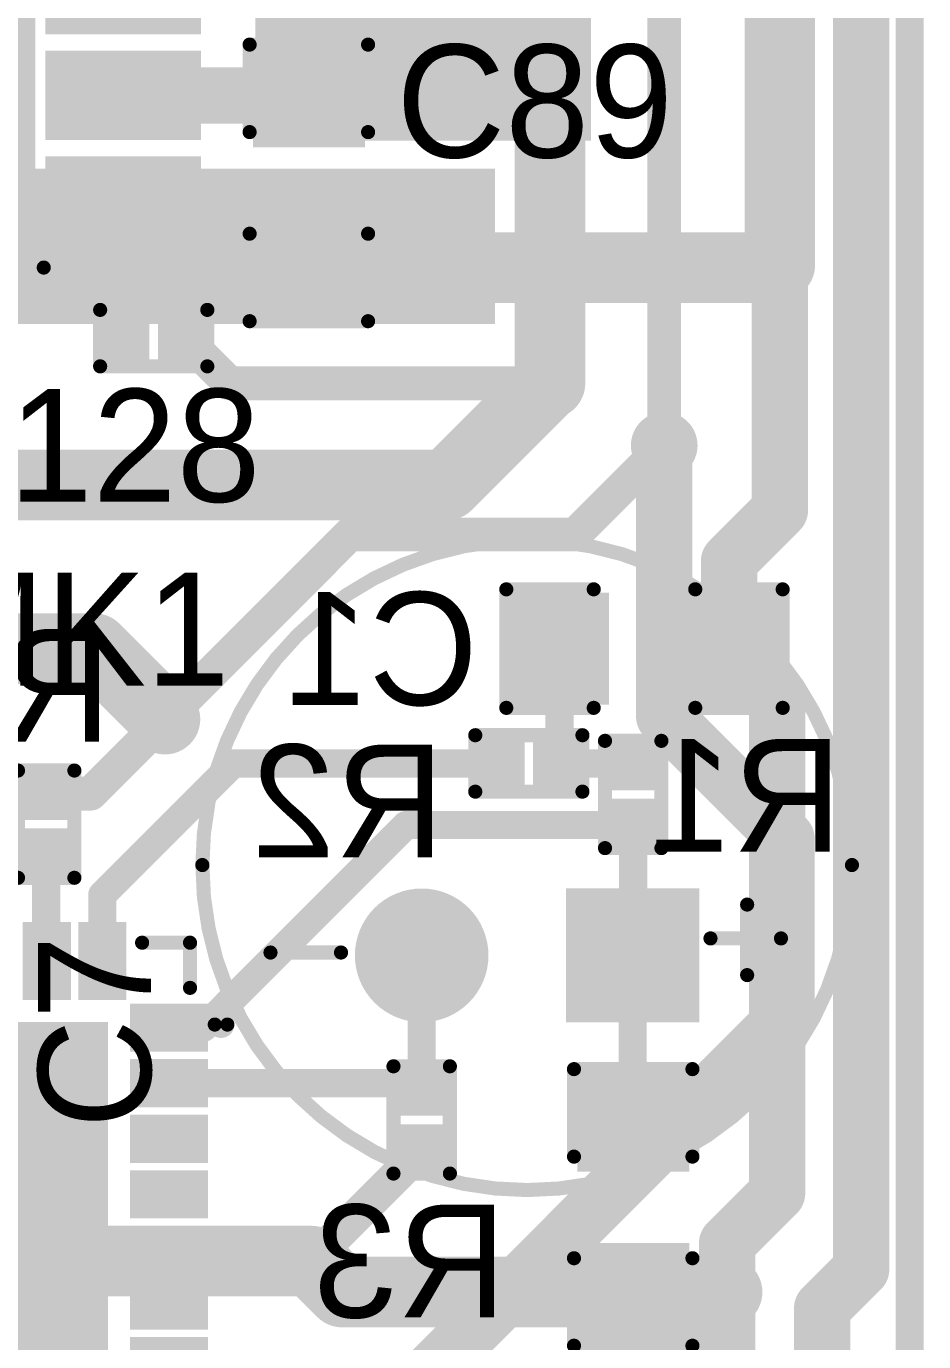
# Model space of a CAD drawing. Header units: millimetres. Extents: x 0.85 to 4.91, y 0.77 to 5.15.
# Drawn here: x 4.5098 to 4.828, y 3.5174 to 3.9835 of the extents above; entities that cross this region are included whole.
import ezdxf

# ---------------------------------------------------------------- set-up
doc = ezdxf.new("R2010")
doc.units = ezdxf.units.MM
doc.header["$MEASUREMENT"] = 0
for name, color, linetype in [('BottomLayer', 5, 'Continuous'), ('BottomOverlay', 54, 'Continuous'), ('BottomPaste', 16, 'Continuous'), ('BottomSolder', 6, 'Continuous'), ('Mechanical2', 216, 'Continuous'), ('MultiLayer', 9, 'Continuous'), ('PadHoleLayer', 156, 'Continuous'), ('TopLayer', 1, 'Continuous'), ('TopOverlay', 2, 'Continuous'), ('TopPaste', 8, 'Continuous'), ('TopSolder', 216, 'Continuous'), ('ViaHoleLayer', 16, 'Continuous')]:
    doc.layers.add(name, color=color, linetype=linetype)

# ---------------------------------------------------------------- blocks, each defined once
blk = doc.blocks.new('TSOT_23_6_10')
at = {"layer": 'TopLayer'}
for points in [[(-0.02756, 0.04921), (-0.0748, 0.04921), (-0.02756, 0.02559), (-0.0748, 0.02559)], [(0.0748, 0.04921), (0.02756, 0.04921), (0.0748, 0.02559), (0.02756, 0.02559)], [(-0.02756, 0.01181), (-0.0748, 0.01181), (-0.02756, -0.01181), (-0.0748, -0.01181)], [(0.0748, 0.01181), (0.02756, 0.01181), (0.0748, -0.01181), (0.02756, -0.01181)], [(-0.02756, -0.02559), (-0.0748, -0.02559), (-0.02756, -0.04921), (-0.0748, -0.04921)], [(-0.02756, -0.02559), (-0.0748, -0.02559), (-0.02756, -0.04921), (-0.0748, -0.04921)], [(0.0748, -0.02559), (0.02756, -0.02559), (0.0748, -0.04921), (0.02756, -0.04921)]]:
    blk.add_solid(points, dxfattribs=at)
at = {"layer": 'TopOverlay'}
for points, const_width in [([(-0.062, 0.061, 1), (-0.068, 0.061, 1)], 0.01), ([(-0.0705, 0.061, 1), (-0.0655, 0.061, 1)], 0.005), ([(-0.0645, 0.061, 1), (-0.0595, 0.061, 1)], 0.005), ([(-0.03025, 0.061, 1), (-0.02775, 0.061, 1)], 0.0025), ([(0.02175, 0.061, 1), (0.02425, 0.061, 1)], 0.0025), ([(-0.03025, -0.061, 1), (-0.02775, -0.061, 1)], 0.0025), ([(0.02175, -0.061, 1), (0.02425, -0.061, 1)], 0.0025)]:
    blk.add_lwpolyline(points, format="xyb", close=True, dxfattribs=dict(at, const_width=const_width))
at = {"layer": 'TopOverlay', "const_width": 0.005}
for points in [[(-0.029, 0.061), (0.023, 0.061)], [(-0.029, -0.061), (0.023, -0.061)]]:
    blk.add_lwpolyline(points, dxfattribs=at)
at = {"layer": 'TopPaste'}
for points in [[(-0.02756, 0.04921), (-0.0748, 0.04921), (-0.02756, 0.02559), (-0.0748, 0.02559)], [(0.0748, 0.04921), (0.02756, 0.04921), (0.0748, 0.02559), (0.02756, 0.02559)], [(-0.02756, 0.01181), (-0.0748, 0.01181), (-0.02756, -0.01181), (-0.0748, -0.01181)], [(0.0748, 0.01181), (0.02756, 0.01181), (0.0748, -0.01181), (0.02756, -0.01181)], [(-0.02756, -0.02559), (-0.0748, -0.02559), (-0.02756, -0.04921), (-0.0748, -0.04921)], [(-0.02756, -0.02559), (-0.0748, -0.02559), (-0.02756, -0.04921), (-0.0748, -0.04921)], [(0.0748, -0.02559), (0.02756, -0.02559), (0.0748, -0.04921), (0.02756, -0.04921)]]:
    blk.add_solid(points, dxfattribs=at)
at = {"layer": 'TopSolder'}
for points in [[(-0.02356, 0.05321), (-0.0788, 0.05321), (-0.02356, 0.02159), (-0.0788, 0.02159)], [(0.0788, 0.05321), (0.02356, 0.05321), (0.0788, 0.02159), (0.02356, 0.02159)], [(-0.02356, 0.01581), (-0.0788, 0.01581), (-0.02356, -0.01581), (-0.0788, -0.01581)], [(0.0788, 0.01581), (0.02356, 0.01581), (0.0788, -0.01581), (0.02356, -0.01581)], [(-0.02356, -0.02159), (-0.0788, -0.02159), (-0.02356, -0.05321), (-0.0788, -0.05321)], [(-0.02356, -0.02159), (-0.0788, -0.02159), (-0.02356, -0.05321), (-0.0788, -0.05321)], [(0.0788, -0.02159), (0.02356, -0.02159), (0.0788, -0.05321), (0.02356, -0.05321)]]:
    blk.add_solid(points, dxfattribs=at)
blk = doc.blocks.new('R___0201_23')
at = {"layer": 'TopLayer'}
for points in [[(-0.01614, -0.00728), (-0.00551, -0.00728), (-0.01614, 0.00728), (-0.00551, 0.00728)], [(0.00551, -0.00728), (0.01614, -0.00728), (0.00551, 0.00728), (0.01614, 0.00728)]]:
    blk.add_solid(points, dxfattribs=at)
at = {"layer": 'TopOverlay', "const_width": 0.005}
for points in [[(-0.019, 0.01), (0.019, 0.01)], [(-0.019, -0.01), (-0.019, 0.01)], [(0.019, -0.01), (0.019, 0.01)], [(-0.019, -0.01), (0.019, -0.01)]]:
    blk.add_lwpolyline(points, dxfattribs=at)
at = {"layer": 'TopOverlay', "const_width": 0.0025}
for points in [[(-0.02025, 0.01, 1), (-0.01775, 0.01, 1)], [(-0.02025, 0.01, 1), (-0.01775, 0.01, 1)], [(0.01775, 0.01, 1), (0.02025, 0.01, 1)], [(0.01775, 0.01, 1), (0.02025, 0.01, 1)], [(-0.02025, -0.01, 1), (-0.01775, -0.01, 1)], [(-0.02025, -0.01, 1), (-0.01775, -0.01, 1)], [(0.01775, -0.01, 1), (0.02025, -0.01, 1)], [(0.01775, -0.01, 1), (0.02025, -0.01, 1)]]:
    blk.add_lwpolyline(points, format="xyb", close=True, dxfattribs=at)
at = {"layer": 'TopPaste'}
for points in [[(-0.01614, -0.00728), (-0.00551, -0.00728), (-0.01614, 0.00728), (-0.00551, 0.00728)], [(0.00551, -0.00728), (0.01614, -0.00728), (0.00551, 0.00728), (0.01614, 0.00728)]]:
    blk.add_solid(points, dxfattribs=at)
at = {"layer": 'TopSolder'}
for points in [[(-0.02014, -0.01128), (-0.00151, -0.01128), (-0.02014, 0.01128), (-0.00151, 0.01128)], [(0.00151, -0.01128), (0.02014, -0.01128), (0.00151, 0.01128), (0.02014, 0.01128)]]:
    blk.add_solid(points, dxfattribs=at)
blk = doc.blocks.new('C__0603_63')
at = {"layer": 'TopLayer'}
for points in [[(-0.045, 0.0175), (-0.045, -0.0175), (-0.015, 0.0175), (-0.015, -0.0175)], [(0.015, 0.0175), (0.015, -0.0175), (0.045, 0.0175), (0.045, -0.0175)]]:
    blk.add_solid(points, dxfattribs=at)
at = {"layer": 'TopOverlay', "const_width": 0.005}
for points in [[(-0.018, 0.021), (-0.049, 0.021)], [(-0.049, -0.021), (-0.049, 0.021)], [(0.049, 0.021), (0.018, 0.021)], [(0.049, -0.021), (0.049, 0.021)], [(-0.018, -0.021), (-0.049, -0.021)], [(0.049, -0.021), (0.018, -0.021)]]:
    blk.add_lwpolyline(points, dxfattribs=at)
at = {"layer": 'TopOverlay', "const_width": 0.0025}
for points in [[(-0.05025, 0.021, 1), (-0.04775, 0.021, 1)], [(-0.05025, 0.021, 1), (-0.04775, 0.021, 1)], [(-0.01925, 0.021, 1), (-0.01675, 0.021, 1)], [(0.01675, 0.021, 1), (0.01925, 0.021, 1)], [(0.04775, 0.021, 1), (0.05025, 0.021, 1)], [(0.04775, 0.021, 1), (0.05025, 0.021, 1)], [(-0.05025, -0.021, 1), (-0.04775, -0.021, 1)], [(-0.05025, -0.021, 1), (-0.04775, -0.021, 1)], [(-0.01925, -0.021, 1), (-0.01675, -0.021, 1)], [(0.01675, -0.021, 1), (0.01925, -0.021, 1)], [(0.04775, -0.021, 1), (0.05025, -0.021, 1)], [(0.04775, -0.021, 1), (0.05025, -0.021, 1)]]:
    blk.add_lwpolyline(points, format="xyb", close=True, dxfattribs=at)
at = {"layer": 'TopPaste'}
for points in [[(-0.045, 0.0175), (-0.045, -0.0175), (-0.015, 0.0175), (-0.015, -0.0175)], [(0.015, 0.0175), (0.015, -0.0175), (0.045, 0.0175), (0.045, -0.0175)]]:
    blk.add_solid(points, dxfattribs=at)
at = {"layer": 'TopSolder'}
for points in [[(-0.04736, 0.01986), (-0.04736, -0.01986), (-0.01264, 0.01986), (-0.01264, -0.01986)], [(0.01264, 0.01986), (0.01264, -0.01986), (0.04736, 0.01986), (0.04736, -0.01986)]]:
    blk.add_solid(points, dxfattribs=at)
blk = doc.blocks.new('32_QFN_B_140')
at = {"layer": 'BottomLayer'}
for points in [[(-0.07343, 0.08268), (-0.06437, 0.08268), (-0.07343, 0.10236), (-0.06437, 0.10236)], [(-0.05374, 0.08268), (-0.04469, 0.08268), (-0.05374, 0.10236), (-0.04469, 0.10236)], [(-0.03406, 0.08268), (-0.025, 0.08268), (-0.03406, 0.10236), (-0.025, 0.10236)], [(-0.01437, 0.08268), (-0.00532, 0.08268), (-0.01437, 0.10236), (-0.00532, 0.10236)], [(0.00532, 0.08268), (0.01437, 0.08268), (0.00532, 0.10236), (0.01437, 0.10236)], [(0.025, 0.08268), (0.03406, 0.08268), (0.025, 0.10236), (0.03406, 0.10236)], [(0.04469, 0.08268), (0.05374, 0.08268), (0.04469, 0.10236), (0.05374, 0.10236)], [(0.06437, 0.08268), (0.07343, 0.08268), (0.06437, 0.10236), (0.07343, 0.10236)], [(-0.10236, 0.06437), (-0.08268, 0.06437), (-0.10236, 0.07343), (-0.08268, 0.07343)], [(0.08268, 0.06437), (0.10236, 0.06437), (0.08268, 0.07343), (0.10236, 0.07343)], [(-0.06693, -0.06693), (0.06693, -0.06693), (-0.06693, 0.06693), (0.06693, 0.06693)], [(-0.10236, 0.04469), (-0.08268, 0.04469), (-0.10236, 0.05374), (-0.08268, 0.05374)], [(0.08268, 0.04469), (0.10236, 0.04469), (0.08268, 0.05374), (0.10236, 0.05374)], [(-0.10236, 0.025), (-0.08268, 0.025), (-0.10236, 0.03406), (-0.08268, 0.03406)], [(0.08268, 0.025), (0.10236, 0.025), (0.08268, 0.03406), (0.10236, 0.03406)], [(-0.10236, 0.00532), (-0.08268, 0.00532), (-0.10236, 0.01437), (-0.08268, 0.01437)], [(0.08268, 0.00532), (0.10236, 0.00532), (0.08268, 0.01437), (0.10236, 0.01437)], [(-0.10236, -0.01437), (-0.08268, -0.01437), (-0.10236, -0.00532), (-0.08268, -0.00532)], [(0.08268, -0.01437), (0.10236, -0.01437), (0.08268, -0.00532), (0.10236, -0.00532)], [(-0.10236, -0.03406), (-0.08268, -0.03406), (-0.10236, -0.025), (-0.08268, -0.025)], [(0.08268, -0.03406), (0.10236, -0.03406), (0.08268, -0.025), (0.10236, -0.025)], [(-0.10236, -0.05374), (-0.08268, -0.05374), (-0.10236, -0.04469), (-0.08268, -0.04469)], [(0.08268, -0.05374), (0.10236, -0.05374), (0.08268, -0.04469), (0.10236, -0.04469)], [(-0.10236, -0.07343), (-0.08268, -0.07343), (-0.10236, -0.06437), (-0.08268, -0.06437)], [(0.08268, -0.07343), (0.10236, -0.07343), (0.08268, -0.06437), (0.10236, -0.06437)], [(-0.07343, -0.10236), (-0.06437, -0.10236), (-0.07343, -0.08268), (-0.06437, -0.08268)], [(-0.05374, -0.10236), (-0.04469, -0.10236), (-0.05374, -0.08268), (-0.04469, -0.08268)], [(-0.03406, -0.10236), (-0.025, -0.10236), (-0.03406, -0.08268), (-0.025, -0.08268)], [(-0.01437, -0.10236), (-0.00532, -0.10236), (-0.01437, -0.08268), (-0.00532, -0.08268)], [(0.00532, -0.10236), (0.01437, -0.10236), (0.00532, -0.08268), (0.01437, -0.08268)], [(0.025, -0.10236), (0.03406, -0.10236), (0.025, -0.08268), (0.03406, -0.08268)], [(0.04469, -0.10236), (0.05374, -0.10236), (0.04469, -0.08268), (0.05374, -0.08268)], [(0.06437, -0.10236), (0.07343, -0.10236), (0.06437, -0.08268), (0.07343, -0.08268)]]:
    blk.add_solid(points, dxfattribs=at)
at = {"layer": 'BottomOverlay', "const_width": 0.005}
for points in [[(-0.099, 0.098), (-0.099, 0.082)], [(-0.082, 0.098), (-0.099, 0.098)], [(0.1, 0.099), (0.083, 0.099)], [(0.1, 0.099), (0.1, 0.083)], [(-0.1, -0.083), (-0.1, -0.099)], [(0.099, -0.082), (0.099, -0.098)], [(-0.083, -0.099), (-0.1, -0.099)], [(0.099, -0.098), (0.082, -0.098)]]:
    blk.add_lwpolyline(points, dxfattribs=at)
at = {"layer": 'BottomOverlay'}
for points, const_width in [([(-0.10025, 0.098, 1), (-0.09775, 0.098, 1)], 0.0025), ([(-0.10025, 0.098, 1), (-0.09775, 0.098, 1)], 0.0025), ([(-0.08325, 0.098, 1), (-0.08075, 0.098, 1)], 0.0025), ([(0.08175, 0.099, 1), (0.08425, 0.099, 1)], 0.0025), ([(0.09875, 0.099, 1), (0.10125, 0.099, 1)], 0.0025), ([(0.09875, 0.099, 1), (0.10125, 0.099, 1)], 0.0025), ([(-0.10025, 0.082, 1), (-0.09775, 0.082, 1)], 0.0025), ([(0.09875, 0.083, 1), (0.10125, 0.083, 1)], 0.0025), ([(-0.10876, -0.07, 1), (-0.11324, -0.07, 1)], 0.005), ([(-0.11449, -0.07, 1), (-0.11199, -0.07, 1)], 0.0025), ([(-0.11001, -0.07, 1), (-0.10751, -0.07, 1)], 0.0025), ([(-0.10125, -0.083, 1), (-0.09875, -0.083, 1)], 0.0025), ([(0.09775, -0.082, 1), (0.10025, -0.082, 1)], 0.0025), ([(-0.10125, -0.099, 1), (-0.09875, -0.099, 1)], 0.0025), ([(-0.10125, -0.099, 1), (-0.09875, -0.099, 1)], 0.0025), ([(-0.08425, -0.099, 1), (-0.08175, -0.099, 1)], 0.0025), ([(0.08075, -0.098, 1), (0.08325, -0.098, 1)], 0.0025), ([(0.09775, -0.098, 1), (0.10025, -0.098, 1)], 0.0025), ([(0.09775, -0.098, 1), (0.10025, -0.098, 1)], 0.0025)]:
    blk.add_lwpolyline(points, format="xyb", close=True, dxfattribs=dict(at, const_width=const_width))
at = {"layer": 'BottomPaste'}
for points in [[(-0.07343, 0.08268), (-0.06437, 0.08268), (-0.07343, 0.10236), (-0.06437, 0.10236)], [(-0.05374, 0.08268), (-0.04469, 0.08268), (-0.05374, 0.10236), (-0.04469, 0.10236)], [(-0.03406, 0.08268), (-0.025, 0.08268), (-0.03406, 0.10236), (-0.025, 0.10236)], [(-0.01437, 0.08268), (-0.00532, 0.08268), (-0.01437, 0.10236), (-0.00532, 0.10236)], [(0.00532, 0.08268), (0.01437, 0.08268), (0.00532, 0.10236), (0.01437, 0.10236)], [(0.025, 0.08268), (0.03406, 0.08268), (0.025, 0.10236), (0.03406, 0.10236)], [(0.04469, 0.08268), (0.05374, 0.08268), (0.04469, 0.10236), (0.05374, 0.10236)], [(0.06437, 0.08268), (0.07343, 0.08268), (0.06437, 0.10236), (0.07343, 0.10236)], [(-0.10236, 0.06437), (-0.08268, 0.06437), (-0.10236, 0.07343), (-0.08268, 0.07343)], [(0.08268, 0.06437), (0.10236, 0.06437), (0.08268, 0.07343), (0.10236, 0.07343)], [(-0.06693, -0.06693), (0.06693, -0.06693), (-0.06693, 0.06693), (0.06693, 0.06693)], [(-0.10236, 0.04469), (-0.08268, 0.04469), (-0.10236, 0.05374), (-0.08268, 0.05374)], [(0.08268, 0.04469), (0.10236, 0.04469), (0.08268, 0.05374), (0.10236, 0.05374)], [(-0.10236, 0.025), (-0.08268, 0.025), (-0.10236, 0.03406), (-0.08268, 0.03406)], [(0.08268, 0.025), (0.10236, 0.025), (0.08268, 0.03406), (0.10236, 0.03406)], [(-0.10236, 0.00532), (-0.08268, 0.00532), (-0.10236, 0.01437), (-0.08268, 0.01437)], [(0.08268, 0.00532), (0.10236, 0.00532), (0.08268, 0.01437), (0.10236, 0.01437)], [(-0.10236, -0.01437), (-0.08268, -0.01437), (-0.10236, -0.00532), (-0.08268, -0.00532)], [(0.08268, -0.01437), (0.10236, -0.01437), (0.08268, -0.00532), (0.10236, -0.00532)], [(-0.10236, -0.03406), (-0.08268, -0.03406), (-0.10236, -0.025), (-0.08268, -0.025)], [(0.08268, -0.03406), (0.10236, -0.03406), (0.08268, -0.025), (0.10236, -0.025)], [(-0.10236, -0.05374), (-0.08268, -0.05374), (-0.10236, -0.04469), (-0.08268, -0.04469)], [(0.08268, -0.05374), (0.10236, -0.05374), (0.08268, -0.04469), (0.10236, -0.04469)], [(-0.10236, -0.07343), (-0.08268, -0.07343), (-0.10236, -0.06437), (-0.08268, -0.06437)], [(0.08268, -0.07343), (0.10236, -0.07343), (0.08268, -0.06437), (0.10236, -0.06437)], [(-0.07343, -0.10236), (-0.06437, -0.10236), (-0.07343, -0.08268), (-0.06437, -0.08268)], [(-0.05374, -0.10236), (-0.04469, -0.10236), (-0.05374, -0.08268), (-0.04469, -0.08268)], [(-0.03406, -0.10236), (-0.025, -0.10236), (-0.03406, -0.08268), (-0.025, -0.08268)], [(-0.01437, -0.10236), (-0.00532, -0.10236), (-0.01437, -0.08268), (-0.00532, -0.08268)], [(0.00532, -0.10236), (0.01437, -0.10236), (0.00532, -0.08268), (0.01437, -0.08268)], [(0.025, -0.10236), (0.03406, -0.10236), (0.025, -0.08268), (0.03406, -0.08268)], [(0.04469, -0.10236), (0.05374, -0.10236), (0.04469, -0.08268), (0.05374, -0.08268)], [(0.06437, -0.10236), (0.07343, -0.10236), (0.06437, -0.08268), (0.07343, -0.08268)]]:
    blk.add_solid(points, dxfattribs=at)
at = {"layer": 'BottomSolder'}
for points in [[(-0.07743, 0.07868), (-0.06037, 0.07868), (-0.07743, 0.10636), (-0.06037, 0.10636)], [(-0.05774, 0.07868), (-0.04069, 0.07868), (-0.05774, 0.10636), (-0.04069, 0.10636)], [(-0.03806, 0.07868), (-0.021, 0.07868), (-0.03806, 0.10636), (-0.021, 0.10636)], [(-0.01837, 0.07868), (-0.00132, 0.07868), (-0.01837, 0.10636), (-0.00132, 0.10636)], [(0.00131, 0.07868), (0.01837, 0.07868), (0.00131, 0.10636), (0.01837, 0.10636)], [(0.021, 0.07868), (0.03805, 0.07868), (0.021, 0.10636), (0.03805, 0.10636)], [(0.04068, 0.07868), (0.05774, 0.07868), (0.04068, 0.10636), (0.05774, 0.10636)], [(0.06037, 0.07868), (0.07743, 0.07868), (0.06037, 0.10636), (0.07743, 0.10636)], [(-0.10636, 0.06037), (-0.07868, 0.06037), (-0.10636, 0.07743), (-0.07868, 0.07743)], [(0.07868, 0.06037), (0.10636, 0.06037), (0.07868, 0.07743), (0.10636, 0.07743)], [(-0.07093, -0.07093), (0.07093, -0.07093), (-0.07093, 0.07093), (0.07093, 0.07093)], [(-0.10636, 0.04068), (-0.07868, 0.04068), (-0.10636, 0.05774), (-0.07868, 0.05774)], [(0.07868, 0.04068), (0.10636, 0.04068), (0.07868, 0.05774), (0.10636, 0.05774)], [(-0.10636, 0.021), (-0.07868, 0.021), (-0.10636, 0.03805), (-0.07868, 0.03805)], [(0.07868, 0.021), (0.10636, 0.021), (0.07868, 0.03805), (0.10636, 0.03805)], [(-0.10636, 0.00131), (-0.07868, 0.00131), (-0.10636, 0.01837), (-0.07868, 0.01837)], [(0.07868, 0.00131), (0.10636, 0.00131), (0.07868, 0.01837), (0.10636, 0.01837)], [(-0.10636, -0.01837), (-0.07868, -0.01837), (-0.10636, -0.00132), (-0.07868, -0.00132)], [(0.07868, -0.01837), (0.10636, -0.01837), (0.07868, -0.00132), (0.10636, -0.00132)], [(-0.10636, -0.03806), (-0.07868, -0.03806), (-0.10636, -0.021), (-0.07868, -0.021)], [(0.07868, -0.03806), (0.10636, -0.03806), (0.07868, -0.021), (0.10636, -0.021)], [(-0.10636, -0.05774), (-0.07868, -0.05774), (-0.10636, -0.04069), (-0.07868, -0.04069)], [(0.07868, -0.05774), (0.10636, -0.05774), (0.07868, -0.04069), (0.10636, -0.04069)], [(-0.10636, -0.07743), (-0.07868, -0.07743), (-0.10636, -0.06037), (-0.07868, -0.06037)], [(0.07868, -0.07743), (0.10636, -0.07743), (0.07868, -0.06037), (0.10636, -0.06037)], [(-0.07743, -0.10636), (-0.06037, -0.10636), (-0.07743, -0.07868), (-0.06037, -0.07868)], [(-0.05774, -0.10636), (-0.04069, -0.10636), (-0.05774, -0.07868), (-0.04069, -0.07868)], [(-0.03806, -0.10636), (-0.021, -0.10636), (-0.03806, -0.07868), (-0.021, -0.07868)], [(-0.01837, -0.10636), (-0.00132, -0.10636), (-0.01837, -0.07868), (-0.00132, -0.07868)], [(0.00131, -0.10636), (0.01837, -0.10636), (0.00131, -0.07868), (0.01837, -0.07868)], [(0.021, -0.10636), (0.03805, -0.10636), (0.021, -0.07868), (0.03805, -0.07868)], [(0.04068, -0.10636), (0.05774, -0.10636), (0.04068, -0.07868), (0.05774, -0.07868)], [(0.06037, -0.10636), (0.07743, -0.10636), (0.06037, -0.07868), (0.07743, -0.07868)]]:
    blk.add_solid(points, dxfattribs=at)
blk = doc.blocks.new('R___0201_B_193')
at = {"layer": 'BottomLayer'}
for points in [[(-0.01614, -0.00728), (-0.00551, -0.00728), (-0.01614, 0.00728), (-0.00551, 0.00728)], [(0.00551, -0.00728), (0.01614, -0.00728), (0.00551, 0.00728), (0.01614, 0.00728)]]:
    blk.add_solid(points, dxfattribs=at)
at = {"layer": 'BottomOverlay', "const_width": 0.005}
for points in [[(-0.019, 0.01), (-0.019, -0.01)], [(-0.019, 0.01), (0.019, 0.01)], [(0.019, 0.01), (0.019, -0.01)], [(-0.019, -0.01), (0.019, -0.01)]]:
    blk.add_lwpolyline(points, dxfattribs=at)
at = {"layer": 'BottomOverlay', "const_width": 0.0025}
for points in [[(-0.02025, 0.01, 1), (-0.01775, 0.01, 1)], [(-0.02025, 0.01, 1), (-0.01775, 0.01, 1)], [(0.01775, 0.01, 1), (0.02025, 0.01, 1)], [(0.01775, 0.01, 1), (0.02025, 0.01, 1)], [(-0.02025, -0.01, 1), (-0.01775, -0.01, 1)], [(-0.02025, -0.01, 1), (-0.01775, -0.01, 1)], [(0.01775, -0.01, 1), (0.02025, -0.01, 1)], [(0.01775, -0.01, 1), (0.02025, -0.01, 1)]]:
    blk.add_lwpolyline(points, format="xyb", close=True, dxfattribs=at)
at = {"layer": 'BottomPaste'}
for points in [[(-0.01614, -0.00728), (-0.00551, -0.00728), (-0.01614, 0.00728), (-0.00551, 0.00728)], [(0.00551, -0.00728), (0.01614, -0.00728), (0.00551, 0.00728), (0.01614, 0.00728)]]:
    blk.add_solid(points, dxfattribs=at)
at = {"layer": 'BottomSolder'}
for points in [[(-0.02014, -0.01128), (-0.00151, -0.01128), (-0.02014, 0.01128), (-0.00151, 0.01128)], [(0.00151, -0.01128), (0.02014, -0.01128), (0.00151, 0.01128), (0.02014, 0.01128)]]:
    blk.add_solid(points, dxfattribs=at)
blk = doc.blocks.new('R___0201_B_196')
at = {"layer": 'BottomLayer'}
for points in [[(-0.01614, -0.00728), (-0.00551, -0.00728), (-0.01614, 0.00728), (-0.00551, 0.00728)], [(0.00551, -0.00728), (0.01614, -0.00728), (0.00551, 0.00728), (0.01614, 0.00728)]]:
    blk.add_solid(points, dxfattribs=at)
at = {"layer": 'BottomOverlay', "const_width": 0.005}
for points in [[(0.019, 0.01), (-0.019, 0.01)], [(-0.019, -0.01), (-0.019, 0.01)], [(0.019, -0.01), (0.019, 0.01)], [(0.019, -0.01), (-0.019, -0.01)]]:
    blk.add_lwpolyline(points, dxfattribs=at)
at = {"layer": 'BottomOverlay', "const_width": 0.0025}
for points in [[(-0.02025, 0.01, 1), (-0.01775, 0.01, 1)], [(-0.02025, 0.01, 1), (-0.01775, 0.01, 1)], [(0.01775, 0.01, 1), (0.02025, 0.01, 1)], [(0.01775, 0.01, 1), (0.02025, 0.01, 1)], [(-0.02025, -0.01, 1), (-0.01775, -0.01, 1)], [(-0.02025, -0.01, 1), (-0.01775, -0.01, 1)], [(0.01775, -0.01, 1), (0.02025, -0.01, 1)], [(0.01775, -0.01, 1), (0.02025, -0.01, 1)]]:
    blk.add_lwpolyline(points, format="xyb", close=True, dxfattribs=at)
at = {"layer": 'BottomPaste'}
for points in [[(-0.01614, -0.00728), (-0.00551, -0.00728), (-0.01614, 0.00728), (-0.00551, 0.00728)], [(0.00551, -0.00728), (0.01614, -0.00728), (0.00551, 0.00728), (0.01614, 0.00728)]]:
    blk.add_solid(points, dxfattribs=at)
at = {"layer": 'BottomSolder'}
for points in [[(-0.02014, -0.01128), (-0.00151, -0.01128), (-0.02014, 0.01128), (-0.00151, 0.01128)], [(0.00151, -0.01128), (0.02014, -0.01128), (0.00151, 0.01128), (0.02014, 0.01128)]]:
    blk.add_solid(points, dxfattribs=at)
blk = doc.blocks.new('R___0201_B_197')
at = {"layer": 'BottomLayer'}
for points in [[(-0.01614, -0.00728), (-0.00551, -0.00728), (-0.01614, 0.00728), (-0.00551, 0.00728)], [(0.00551, -0.00728), (0.01614, -0.00728), (0.00551, 0.00728), (0.01614, 0.00728)]]:
    blk.add_solid(points, dxfattribs=at)
at = {"layer": 'BottomOverlay', "const_width": 0.005}
for points in [[(-0.019, 0.01), (0.019, 0.01)], [(-0.019, -0.01), (-0.019, 0.01)], [(0.019, -0.01), (0.019, 0.01)], [(-0.019, -0.01), (0.019, -0.01)]]:
    blk.add_lwpolyline(points, dxfattribs=at)
at = {"layer": 'BottomOverlay', "const_width": 0.0025}
for points in [[(-0.02025, 0.01, 1), (-0.01775, 0.01, 1)], [(-0.02025, 0.01, 1), (-0.01775, 0.01, 1)], [(0.01775, 0.01, 1), (0.02025, 0.01, 1)], [(0.01775, 0.01, 1), (0.02025, 0.01, 1)], [(-0.02025, -0.01, 1), (-0.01775, -0.01, 1)], [(-0.02025, -0.01, 1), (-0.01775, -0.01, 1)], [(0.01775, -0.01, 1), (0.02025, -0.01, 1)], [(0.01775, -0.01, 1), (0.02025, -0.01, 1)]]:
    blk.add_lwpolyline(points, format="xyb", close=True, dxfattribs=at)
at = {"layer": 'BottomPaste'}
for points in [[(-0.01614, -0.00728), (-0.00551, -0.00728), (-0.01614, 0.00728), (-0.00551, 0.00728)], [(0.00551, -0.00728), (0.01614, -0.00728), (0.00551, 0.00728), (0.01614, 0.00728)]]:
    blk.add_solid(points, dxfattribs=at)
at = {"layer": 'BottomSolder'}
for points in [[(-0.02014, -0.01128), (-0.00151, -0.01128), (-0.02014, 0.01128), (-0.00151, 0.01128)], [(0.00151, -0.01128), (0.02014, -0.01128), (0.00151, 0.01128), (0.02014, 0.01128)]]:
    blk.add_solid(points, dxfattribs=at)
blk = doc.blocks.new('R___0201_B_198')
at = {"layer": 'BottomLayer'}
for points in [[(-0.01614, -0.00728), (-0.00551, -0.00728), (-0.01614, 0.00728), (-0.00551, 0.00728)], [(0.00551, -0.00728), (0.01614, -0.00728), (0.00551, 0.00728), (0.01614, 0.00728)]]:
    blk.add_solid(points, dxfattribs=at)
at = {"layer": 'BottomOverlay', "const_width": 0.005}
for points in [[(-0.019, 0.01), (0.019, 0.01)], [(-0.019, 0.01), (-0.019, -0.01)], [(0.019, 0.01), (0.019, -0.01)], [(-0.019, -0.01), (0.019, -0.01)]]:
    blk.add_lwpolyline(points, dxfattribs=at)
at = {"layer": 'BottomOverlay', "const_width": 0.0025}
for points in [[(-0.02025, 0.01, 1), (-0.01775, 0.01, 1)], [(-0.02025, 0.01, 1), (-0.01775, 0.01, 1)], [(0.01775, 0.01, 1), (0.02025, 0.01, 1)], [(0.01775, 0.01, 1), (0.02025, 0.01, 1)], [(-0.02025, -0.01, 1), (-0.01775, -0.01, 1)], [(-0.02025, -0.01, 1), (-0.01775, -0.01, 1)], [(0.01775, -0.01, 1), (0.02025, -0.01, 1)], [(0.01775, -0.01, 1), (0.02025, -0.01, 1)]]:
    blk.add_lwpolyline(points, format="xyb", close=True, dxfattribs=at)
at = {"layer": 'BottomPaste'}
for points in [[(-0.01614, -0.00728), (-0.00551, -0.00728), (-0.01614, 0.00728), (-0.00551, 0.00728)], [(0.00551, -0.00728), (0.01614, -0.00728), (0.00551, 0.00728), (0.01614, 0.00728)]]:
    blk.add_solid(points, dxfattribs=at)
at = {"layer": 'BottomSolder'}
for points in [[(-0.02014, -0.01128), (-0.00151, -0.01128), (-0.02014, 0.01128), (-0.00151, 0.01128)], [(0.00151, -0.01128), (0.02014, -0.01128), (0.00151, 0.01128), (0.02014, 0.01128)]]:
    blk.add_solid(points, dxfattribs=at)
blk = doc.blocks.new('POM_2738P_R_202')
at = {"layer": 'BottomLayer', "const_width": 0.01969}
blk.add_lwpolyline([(0.02756, 0, 1), (0.04724, 0, 1)], format="xyb", close=True, dxfattribs=at)
at = {"layer": 'BottomLayer'}
blk.add_solid([(-0.05709, -0.01969), (-0.01772, -0.01969), (-0.05709, 0.01969), (-0.01772, 0.01969)], dxfattribs=at)
at = {"layer": 'BottomSolder', "const_width": 0.02369}
blk.add_lwpolyline([(0.02556, 0, 1), (0.04924, 0, 1)], format="xyb", close=True, dxfattribs=at)
at = {"layer": 'BottomSolder'}
blk.add_solid([(-0.06109, -0.02369), (-0.01372, -0.02369), (-0.06109, 0.02369), (-0.01372, 0.02369)], dxfattribs=at)
at = {"layer": 'MultiLayer', "const_width": 0.01969}
blk.add_lwpolyline([(0.02756, 0, 1), (0.04724, 0, 1)], format="xyb", close=True, dxfattribs=at)
at = {"layer": 'MultiLayer'}
blk.add_solid([(-0.05709, -0.01969), (-0.01772, -0.01969), (-0.05709, 0.01969), (-0.01772, 0.01969)], dxfattribs=at)
at = {"layer": 'PadHoleLayer', "const_width": 0.00886}
for points in [[(-0.04183, 0, 1), (-0.03297, 0, 1)], [(0.03297, 0, 1), (0.04183, 0, 1)]]:
    blk.add_lwpolyline(points, format="xyb", close=True, dxfattribs=at)
at = {"layer": 'TopLayer', "const_width": 0.01969}
blk.add_lwpolyline([(0.02756, 0, 1), (0.04724, 0, 1)], format="xyb", close=True, dxfattribs=at)
at = {"layer": 'TopLayer'}
blk.add_solid([(-0.05709, -0.01969), (-0.01772, -0.01969), (-0.05709, 0.01969), (-0.01772, 0.01969)], dxfattribs=at)
at = {"layer": 'TopOverlay'}
for points, const_width in [([(0.11516, -0.032, 1), (-0.11516, -0.032, 1)], 0.005), ([(-0.07925, 0.007, 1), (-0.07675, 0.007, 1)], 0.0025), ([(0.06475, -0.001, 1), (0.06725, -0.001, 1)], 0.0025), ([(0.08975, -0.001, 1), (0.09225, -0.001, 1)], 0.0025), ([(-0.09125, -0.006, 1), (-0.08875, -0.006, 1)], 0.0025), ([(-0.06625, -0.006, 1), (-0.06375, -0.006, 1)], 0.0025), ([(-0.07925, -0.018, 1), (-0.07675, -0.018, 1)], 0.0025), ([(-0.11641, -0.032, 1), (-0.11391, -0.032, 1)], 0.0025), ([(0.11391, -0.032, 1), (0.11641, -0.032, 1)], 0.0025)]:
    blk.add_lwpolyline(points, format="xyb", close=True, dxfattribs=dict(at, const_width=const_width))
at = {"layer": 'TopOverlay', "const_width": 0.005}
for points in [[(-0.078, 0.007), (-0.078, -0.018)], [(0.091, -0.001), (0.066, -0.001)], [(-0.065, -0.006), (-0.09, -0.006)]]:
    blk.add_lwpolyline(points, dxfattribs=at)
at = {"layer": 'TopSolder', "const_width": 0.02369}
blk.add_lwpolyline([(0.02556, 0, 1), (0.04924, 0, 1)], format="xyb", close=True, dxfattribs=at)
at = {"layer": 'TopSolder'}
blk.add_solid([(-0.06109, -0.02369), (-0.01372, -0.02369), (-0.06109, 0.02369), (-0.01372, 0.02369)], dxfattribs=at)
blk = doc.blocks.new('C__0603_B_255')
at = {"layer": 'BottomLayer'}
for points in [[(-0.015, -0.0175), (-0.015, 0.0175), (-0.045, -0.0175), (-0.045, 0.0175)], [(0.045, -0.0175), (0.045, 0.0175), (0.015, -0.0175), (0.015, 0.0175)]]:
    blk.add_solid(points, dxfattribs=at)
at = {"layer": 'BottomOverlay', "const_width": 0.005}
for points in [[(-0.049, 0.021), (-0.018, 0.021)], [(-0.049, -0.021), (-0.049, 0.021)], [(0.018, 0.021), (0.049, 0.021)], [(0.049, -0.021), (0.049, 0.021)], [(-0.049, -0.021), (-0.018, -0.021)], [(0.018, -0.021), (0.049, -0.021)]]:
    blk.add_lwpolyline(points, dxfattribs=at)
at = {"layer": 'BottomOverlay', "const_width": 0.0025}
for points in [[(-0.05025, 0.021, 1), (-0.04775, 0.021, 1)], [(-0.05025, 0.021, 1), (-0.04775, 0.021, 1)], [(-0.01925, 0.021, 1), (-0.01675, 0.021, 1)], [(0.01675, 0.021, 1), (0.01925, 0.021, 1)], [(0.04775, 0.021, 1), (0.05025, 0.021, 1)], [(0.04775, 0.021, 1), (0.05025, 0.021, 1)], [(-0.05025, -0.021, 1), (-0.04775, -0.021, 1)], [(-0.05025, -0.021, 1), (-0.04775, -0.021, 1)], [(-0.01925, -0.021, 1), (-0.01675, -0.021, 1)], [(0.01675, -0.021, 1), (0.01925, -0.021, 1)], [(0.04775, -0.021, 1), (0.05025, -0.021, 1)], [(0.04775, -0.021, 1), (0.05025, -0.021, 1)]]:
    blk.add_lwpolyline(points, format="xyb", close=True, dxfattribs=at)
at = {"layer": 'BottomPaste'}
for points in [[(-0.015, -0.0175), (-0.015, 0.0175), (-0.045, -0.0175), (-0.045, 0.0175)], [(0.045, -0.0175), (0.045, 0.0175), (0.015, -0.0175), (0.015, 0.0175)]]:
    blk.add_solid(points, dxfattribs=at)
at = {"layer": 'BottomSolder'}
for points in [[(-0.01264, -0.01986), (-0.01264, 0.01986), (-0.04736, -0.01986), (-0.04736, 0.01986)], [(0.04736, -0.01986), (0.04736, 0.01986), (0.01264, -0.01986), (0.01264, 0.01986)]]:
    blk.add_solid(points, dxfattribs=at)
blk = doc.blocks.new('C__0603_B_256')
at = {"layer": 'BottomLayer'}
for points in [[(-0.015, -0.0175), (-0.015, 0.0175), (-0.045, -0.0175), (-0.045, 0.0175)], [(0.045, -0.0175), (0.045, 0.0175), (0.015, -0.0175), (0.015, 0.0175)]]:
    blk.add_solid(points, dxfattribs=at)
at = {"layer": 'BottomOverlay', "const_width": 0.005}
for points in [[(-0.018, 0.021), (-0.049, 0.021)], [(-0.049, -0.021), (-0.049, 0.021)], [(0.049, 0.021), (0.018, 0.021)], [(0.049, -0.021), (0.049, 0.021)], [(-0.018, -0.021), (-0.049, -0.021)], [(0.049, -0.021), (0.018, -0.021)]]:
    blk.add_lwpolyline(points, dxfattribs=at)
at = {"layer": 'BottomOverlay', "const_width": 0.0025}
for points in [[(-0.05025, 0.021, 1), (-0.04775, 0.021, 1)], [(-0.05025, 0.021, 1), (-0.04775, 0.021, 1)], [(-0.01925, 0.021, 1), (-0.01675, 0.021, 1)], [(0.01675, 0.021, 1), (0.01925, 0.021, 1)], [(0.04775, 0.021, 1), (0.05025, 0.021, 1)], [(0.04775, 0.021, 1), (0.05025, 0.021, 1)], [(-0.05025, -0.021, 1), (-0.04775, -0.021, 1)], [(-0.05025, -0.021, 1), (-0.04775, -0.021, 1)], [(-0.01925, -0.021, 1), (-0.01675, -0.021, 1)], [(0.01675, -0.021, 1), (0.01925, -0.021, 1)], [(0.04775, -0.021, 1), (0.05025, -0.021, 1)], [(0.04775, -0.021, 1), (0.05025, -0.021, 1)]]:
    blk.add_lwpolyline(points, format="xyb", close=True, dxfattribs=at)
at = {"layer": 'BottomPaste'}
for points in [[(-0.015, -0.0175), (-0.015, 0.0175), (-0.045, -0.0175), (-0.045, 0.0175)], [(0.045, -0.0175), (0.045, 0.0175), (0.015, -0.0175), (0.015, 0.0175)]]:
    blk.add_solid(points, dxfattribs=at)
at = {"layer": 'BottomSolder'}
for points in [[(-0.01264, -0.01986), (-0.01264, 0.01986), (-0.04736, -0.01986), (-0.04736, 0.01986)], [(0.04736, -0.01986), (0.04736, 0.01986), (0.01264, -0.01986), (0.01264, 0.01986)]]:
    blk.add_solid(points, dxfattribs=at)

msp = doc.modelspace()

# ---------------------------------------------------------------- linework, layer by layer
at = {"layer": 'BottomLayer'}
for points, const_width in [([(4.80581, 3.54309), (4.80581, 4.12319)], 0.02), ([(4.6955, 3.857), (4.6955, 3.9935)], 0.025), ([(4.736, 3.835), (4.736, 3.997)], 0.012), ([(4.777, 3.812), (4.777, 3.898)], 0.02), ([(4.70443, 3.80343), (4.736, 3.835)], 0.012), ([(4.759, 3.794), (4.777, 3.812)], 0.02), ([(4.559, 3.738), (4.62443, 3.80343)], 0.012), ([(4.62443, 3.80343), (4.70443, 3.80343)], 0.012), ([(4.759, 3.763), (4.759, 3.794)], 0.02), ([(4.69883, 3.76783), (4.699, 3.768)], 0.01), ([(4.69883, 3.72231), (4.69883, 3.76783)], 0.01), ([(4.759, 3.763), (4.776, 3.746)], 0.02), ([(4.776, 3.57), (4.776, 3.746)], 0.02), ([(4.53261, 3.71161), (4.559, 3.738)], 0.012), ([(4.53677, 3.67577), (4.58331, 3.72231)], 0.01), ([(4.58331, 3.72231), (4.67717, 3.72231)], 0.01), ([(4.69883, 3.72231), (4.72483, 3.72231)], 0.01), ([(4.72483, 3.72231), (4.725, 3.72213)], 0.01), ([(4.51687, 3.71161), (4.53261, 3.71161)], 0.012), ([(4.57268, 3.62868), (4.64448, 3.70048)], 0.01), ([(4.64448, 3.70048), (4.725, 3.70048)], 0.01), ([(4.725, 3.6545), (4.725, 3.70048)], 0.01), ([(4.51687, 3.65252), (4.51687, 3.68996)], 0.01), ([(4.53677, 3.65231), (4.53677, 3.67577)], 0.01), ([(4.65, 3.60683), (4.65, 3.65431)], 0.01), ([(4.7248, 3.65431), (4.725, 3.6545)], 0.01), ([(4.7248, 3.5952), (4.7248, 3.65431)], 0.01), ([(4.51687, 3.65252), (4.51709, 3.65231)], 0.01), ([(4.56039, 3.62868), (4.57268, 3.62868)], 0.01), ([(4.56039, 3.609), (4.64783, 3.609)], 0.01), ([(4.64783, 3.609), (4.65, 3.60683)], 0.01), ([(4.7248, 3.5952), (4.725, 3.595)], 0.01), ([(4.61083, 3.546), (4.65, 3.58517)], 0.012), ([(4.75831, 3.55231), (4.776, 3.57)], 0.02), ([(4.75831, 3.535), (4.75831, 3.55231)], 0.02), ([(4.61083, 3.546), (4.62183, 3.535)], 0.025), ([(4.792, 3.52928), (4.80581, 3.54309)], 0.02), ([(4.62183, 3.535), (4.725, 3.535)], 0.025), ([(4.725, 3.535), (4.75831, 3.535)], 0.025), ([(4.792, 3.48), (4.792, 3.52928)], 0.02)]:
    msp.add_lwpolyline(points, dxfattribs=dict(at, const_width=const_width))
for points, const_width in [([(4.68925, 3.9935, 1), (4.70175, 3.9935, 1)], 0.0125), ([(4.65009, 3.898, 1), (4.66191, 3.898, 1)], 0.01181), ([(4.77109, 3.898, 1), (4.78291, 3.898, 1)], 0.01181), ([(4.772, 3.898, 1), (4.782, 3.898, 1)], 0.01), ([(4.68925, 3.857, 1), (4.70175, 3.857, 1)], 0.0125), ([(4.68909, 3.857, 1), (4.70091, 3.857, 1)], 0.01181), ([(4.73009, 3.835, 1), (4.74191, 3.835, 1)], 0.01181), ([(4.733, 3.835, 1), (4.739, 3.835, 1)], 0.006), ([(4.733, 3.835, 1), (4.739, 3.835, 1)], 0.006), ([(4.772, 3.812, 1), (4.782, 3.812, 1)], 0.01), ([(4.772, 3.812, 1), (4.782, 3.812, 1)], 0.01), ([(4.62143, 3.80343, 1), (4.62743, 3.80343, 1)], 0.006), ([(4.62143, 3.80343, 1), (4.62743, 3.80343, 1)], 0.006), ([(4.70143, 3.80343, 1), (4.70743, 3.80343, 1)], 0.006), ([(4.70143, 3.80343, 1), (4.70743, 3.80343, 1)], 0.006), ([(4.754, 3.794, 1), (4.764, 3.794, 1)], 0.01), ([(4.754, 3.794, 1), (4.764, 3.794, 1)], 0.01), ([(4.69633, 3.76783, 1), (4.70133, 3.76783, 1)], 0.005), ([(4.69633, 3.76783, 1), (4.70133, 3.76783, 1)], 0.005), ([(4.6965, 3.768, 1), (4.7015, 3.768, 1)], 0.005), ([(4.754, 3.763, 1), (4.764, 3.763, 1)], 0.01), ([(4.754, 3.763, 1), (4.764, 3.763, 1)], 0.01), ([(4.771, 3.746, 1), (4.781, 3.746, 1)], 0.01), ([(4.771, 3.746, 1), (4.781, 3.746, 1)], 0.01), ([(4.55309, 3.738, 1), (4.56491, 3.738, 1)], 0.01181), ([(4.556, 3.738, 1), (4.562, 3.738, 1)], 0.006), ([(4.556, 3.738, 1), (4.562, 3.738, 1)], 0.006), ([(4.58081, 3.72231, 1), (4.58581, 3.72231, 1)], 0.005), ([(4.58081, 3.72231, 1), (4.58581, 3.72231, 1)], 0.005), ([(4.67467, 3.72231, 1), (4.67967, 3.72231, 1)], 0.005), ([(4.69633, 3.72231, 1), (4.70133, 3.72231, 1)], 0.005), ([(4.69633, 3.72231, 1), (4.70133, 3.72231, 1)], 0.005), ([(4.72233, 3.72231, 1), (4.72733, 3.72231, 1)], 0.005), ([(4.72233, 3.72231, 1), (4.72733, 3.72231, 1)], 0.005), ([(4.7225, 3.72213, 1), (4.7275, 3.72213, 1)], 0.005), ([(4.51387, 3.71161, 1), (4.51987, 3.71161, 1)], 0.006), ([(4.52961, 3.71161, 1), (4.53561, 3.71161, 1)], 0.006), ([(4.52961, 3.71161, 1), (4.53561, 3.71161, 1)], 0.006), ([(4.64198, 3.70048, 1), (4.64698, 3.70048, 1)], 0.005), ([(4.64198, 3.70048, 1), (4.64698, 3.70048, 1)], 0.005), ([(4.7225, 3.70048, 1), (4.7275, 3.70048, 1)], 0.005), ([(4.7225, 3.70048, 1), (4.7275, 3.70048, 1)], 0.005), ([(4.51437, 3.68996, 1), (4.51937, 3.68996, 1)], 0.005), ([(4.53427, 3.67577, 1), (4.53927, 3.67577, 1)], 0.005), ([(4.53427, 3.67577, 1), (4.53927, 3.67577, 1)], 0.005), ([(4.6475, 3.65431, 1), (4.6525, 3.65431, 1)], 0.005), ([(4.7223, 3.65431, 1), (4.7273, 3.65431, 1)], 0.005), ([(4.7223, 3.65431, 1), (4.7273, 3.65431, 1)], 0.005), ([(4.7225, 3.6545, 1), (4.7275, 3.6545, 1)], 0.005), ([(4.7225, 3.6545, 1), (4.7275, 3.6545, 1)], 0.005), ([(4.51437, 3.65252, 1), (4.51937, 3.65252, 1)], 0.005), ([(4.51437, 3.65252, 1), (4.51937, 3.65252, 1)], 0.005), ([(4.51459, 3.65231, 1), (4.51959, 3.65231, 1)], 0.005), ([(4.53427, 3.65231, 1), (4.53927, 3.65231, 1)], 0.005), ([(4.55789, 3.62868, 1), (4.56289, 3.62868, 1)], 0.005), ([(4.57019, 3.62868, 1), (4.57519, 3.62868, 1)], 0.005), ([(4.57019, 3.62868, 1), (4.57519, 3.62868, 1)], 0.005), ([(4.55789, 3.609, 1), (4.56289, 3.609, 1)], 0.005), ([(4.64533, 3.609, 1), (4.65033, 3.609, 1)], 0.005), ([(4.64533, 3.609, 1), (4.65033, 3.609, 1)], 0.005), ([(4.6475, 3.60683, 1), (4.6525, 3.60683, 1)], 0.005), ([(4.6475, 3.60683, 1), (4.6525, 3.60683, 1)], 0.005), ([(4.7223, 3.5952, 1), (4.7273, 3.5952, 1)], 0.005), ([(4.7223, 3.5952, 1), (4.7273, 3.5952, 1)], 0.005), ([(4.7225, 3.595, 1), (4.7275, 3.595, 1)], 0.005), ([(4.647, 3.58517, 1), (4.653, 3.58517, 1)], 0.006), ([(4.771, 3.57, 1), (4.781, 3.57, 1)], 0.01), ([(4.771, 3.57, 1), (4.781, 3.57, 1)], 0.01), ([(4.75331, 3.55231, 1), (4.76331, 3.55231, 1)], 0.01), ([(4.75331, 3.55231, 1), (4.76331, 3.55231, 1)], 0.01), ([(4.60458, 3.546, 1), (4.61708, 3.546, 1)], 0.0125), ([(4.60492, 3.546, 1), (4.61673, 3.546, 1)], 0.01181), ([(4.60783, 3.546, 1), (4.61383, 3.546, 1)], 0.006), ([(4.80081, 3.54309, 1), (4.81081, 3.54309, 1)], 0.01), ([(4.80081, 3.54309, 1), (4.81081, 3.54309, 1)], 0.01), ([(4.61558, 3.535, 1), (4.62808, 3.535, 1)], 0.0125), ([(4.61558, 3.535, 1), (4.62808, 3.535, 1)], 0.0125), ([(4.71875, 3.535, 1), (4.73125, 3.535, 1)], 0.0125), ([(4.71875, 3.535, 1), (4.73125, 3.535, 1)], 0.0125), ([(4.75206, 3.535, 1), (4.76456, 3.535, 1)], 0.0125), ([(4.7524, 3.535, 1), (4.76421, 3.535, 1)], 0.01181), ([(4.75331, 3.535, 1), (4.76331, 3.535, 1)], 0.01), ([(4.787, 3.52928, 1), (4.797, 3.52928, 1)], 0.01), ([(4.787, 3.52928, 1), (4.797, 3.52928, 1)], 0.01)]:
    msp.add_lwpolyline(points, format="xyb", close=True, dxfattribs=dict(at, const_width=const_width))
msp.add_solid([(4.472, 3.878), (4.676, 3.878), (4.472, 3.933), (4.676, 3.933)], dxfattribs=at)
at = {"layer": 'Mechanical2', "const_width": 0.01}
msp.add_lwpolyline([(4.823, 0.965), (4.823, 5)], dxfattribs=at)
at = {"layer": 'MultiLayer', "const_width": 0.01181}
for points in [[(4.65009, 3.898, 1), (4.66191, 3.898, 1)], [(4.77109, 3.898, 1), (4.78291, 3.898, 1)], [(4.68909, 3.857, 1), (4.70091, 3.857, 1)], [(4.73009, 3.835, 1), (4.74191, 3.835, 1)], [(4.55309, 3.738, 1), (4.56491, 3.738, 1)], [(4.60492, 3.546, 1), (4.61673, 3.546, 1)], [(4.7524, 3.535, 1), (4.76421, 3.535, 1)]]:
    msp.add_lwpolyline(points, format="xyb", close=True, dxfattribs=at)
at = {"layer": 'TopLayer'}
for points, const_width in [([(4.777, 3.899), (4.777, 4.327)], 0.025), ([(4.54418, 3.959), (4.609, 3.959)], 0.02), ([(4.609, 3.959), (4.61, 3.958)], 0.02), ([(4.54418, 3.9216), (4.54549, 3.92029)], 0.02), ([(4.54418, 3.87301), (4.54418, 3.9216)], 0.012), ([(4.61, 3.898), (4.656, 3.898)], 0.025), ([(4.656, 3.898), (4.776, 3.898)], 0.025), ([(4.54417, 3.873), (4.54418, 3.87301)], 0.012), ([(4.56583, 3.873), (4.58183, 3.857)], 0.012), ([(4.659, 3.821), (4.695, 3.857)], 0.025), ([(4.58183, 3.857), (4.686, 3.857)], 0.012), ([(4.736, 3.739), (4.736, 3.835)], 0.02), ([(4.42, 3.821), (4.659, 3.821)], 0.025), ([(4.433, 3.763), (4.534, 3.763)], 0.025), ([(4.534, 3.763), (4.559, 3.738)], 0.025), ([(4.736, 3.739), (4.77935, 3.69565)], 0.02), ([(4.77935, 3.63286), (4.77935, 3.69565)], 0.02), ([(4.651, 3.5045), (4.77935, 3.63286)], 0.02), ([(4.46975, 3.546), (4.61083, 3.546)], 0.025), ([(4.75831, 3.402), (4.75831, 3.535)], 0.02)]:
    msp.add_lwpolyline(points, dxfattribs=dict(at, const_width=const_width))
for points, const_width in [([(4.53918, 3.959, 1), (4.54918, 3.959, 1)], 0.01), ([(4.604, 3.959, 1), (4.614, 3.959, 1)], 0.01), ([(4.604, 3.959, 1), (4.614, 3.959, 1)], 0.01), ([(4.605, 3.958, 1), (4.615, 3.958, 1)], 0.01), ([(4.53918, 3.9216, 1), (4.54918, 3.9216, 1)], 0.01), ([(4.54049, 3.92029, 1), (4.55049, 3.92029, 1)], 0.01), ([(4.54118, 3.9216, 1), (4.54718, 3.9216, 1)], 0.006), ([(4.60375, 3.898, 1), (4.61625, 3.898, 1)], 0.0125), ([(4.64975, 3.898, 1), (4.66225, 3.898, 1)], 0.0125), ([(4.64975, 3.898, 1), (4.66225, 3.898, 1)], 0.0125), ([(4.76975, 3.898, 1), (4.78225, 3.898, 1)], 0.0125), ([(4.77075, 3.899, 1), (4.78325, 3.899, 1)], 0.0125), ([(4.65009, 3.898, 1), (4.66191, 3.898, 1)], 0.01181), ([(4.77109, 3.898, 1), (4.78291, 3.898, 1)], 0.01181), ([(4.54117, 3.873, 1), (4.54717, 3.873, 1)], 0.006), ([(4.54118, 3.87301, 1), (4.54718, 3.87301, 1)], 0.006), ([(4.54118, 3.87301, 1), (4.54718, 3.87301, 1)], 0.006), ([(4.56283, 3.873, 1), (4.56883, 3.873, 1)], 0.006), ([(4.68875, 3.857, 1), (4.70125, 3.857, 1)], 0.0125), ([(4.68909, 3.857, 1), (4.70091, 3.857, 1)], 0.01181), ([(4.57883, 3.857, 1), (4.58483, 3.857, 1)], 0.006), ([(4.57883, 3.857, 1), (4.58483, 3.857, 1)], 0.006), ([(4.683, 3.857, 1), (4.689, 3.857, 1)], 0.006), ([(4.73009, 3.835, 1), (4.74191, 3.835, 1)], 0.01181), ([(4.731, 3.835, 1), (4.741, 3.835, 1)], 0.01), ([(4.65275, 3.821, 1), (4.66525, 3.821, 1)], 0.0125), ([(4.65275, 3.821, 1), (4.66525, 3.821, 1)], 0.0125), ([(4.52775, 3.763, 1), (4.54025, 3.763, 1)], 0.0125), ([(4.52775, 3.763, 1), (4.54025, 3.763, 1)], 0.0125), ([(4.55275, 3.738, 1), (4.56525, 3.738, 1)], 0.0125), ([(4.55309, 3.738, 1), (4.56491, 3.738, 1)], 0.01181), ([(4.731, 3.739, 1), (4.741, 3.739, 1)], 0.01), ([(4.731, 3.739, 1), (4.741, 3.739, 1)], 0.01), ([(4.77435, 3.69565, 1), (4.78435, 3.69565, 1)], 0.01), ([(4.77435, 3.69565, 1), (4.78435, 3.69565, 1)], 0.01), ([(4.77435, 3.63286, 1), (4.78435, 3.63286, 1)], 0.01), ([(4.77435, 3.63286, 1), (4.78435, 3.63286, 1)], 0.01), ([(4.60458, 3.546, 1), (4.61708, 3.546, 1)], 0.0125), ([(4.60492, 3.546, 1), (4.61673, 3.546, 1)], 0.01181), ([(4.7524, 3.535, 1), (4.76421, 3.535, 1)], 0.01181), ([(4.75331, 3.535, 1), (4.76331, 3.535, 1)], 0.01)]:
    msp.add_lwpolyline(points, format="xyb", close=True, dxfattribs=dict(at, const_width=const_width))
for points in [[(4.591, 3.943), (4.71, 3.943), (4.591, 4.027), (4.71, 4.027)], [(4.474, 3.897), (4.513, 3.897), (4.474, 4.02), (4.513, 4.02)]]:
    msp.add_solid(points, dxfattribs=at)
at = {"layer": 'ViaHoleLayer', "const_width": 0.00591}
for points in [[(4.65305, 3.898, 1), (4.65895, 3.898, 1)], [(4.77405, 3.898, 1), (4.77995, 3.898, 1)], [(4.69205, 3.857, 1), (4.69795, 3.857, 1)], [(4.73305, 3.835, 1), (4.73895, 3.835, 1)], [(4.55605, 3.738, 1), (4.56195, 3.738, 1)], [(4.60787, 3.546, 1), (4.61378, 3.546, 1)], [(4.75535, 3.535, 1), (4.76126, 3.535, 1)]]:
    msp.add_lwpolyline(points, format="xyb", close=True, dxfattribs=at)

# ---------------------------------------------------------------- block references
msp.add_blockref('TSOT_23_6_10', (4.493, 3.959))
for name, p, rotation in [('C__0603_63', (4.61, 3.928), 270), ('R___0201_23', (4.555, 3.873), 360), ('POM_2738P_R_202', (4.6874, 3.65431), 180), ('C__0603_B_255', (4.729, 3.763), 360), ('R___0201_B_197', (4.688, 3.72231), 360), ('R___0201_B_198', (4.725, 3.71131), 90), ('R___0201_B_193', (4.51687, 3.70079), 90), ('32_QFN_B_140', (4.46787, 3.55979), 180), ('R___0201_B_196', (4.65, 3.596), 270), ('C__0603_B_256', (4.725, 3.565), 270)]:
    msp.add_blockref(name, p, dxfattribs=dict(rotation=rotation))

# ---------------------------------------------------------------- texts
at = {"layer": 'BottomOverlay', "text_generation_flag": 2}
for s, p in [('C1', (4.67, 3.743)), ('R6', (4.54, 3.73)), ('R2', (4.658, 3.689)), ('R1', (4.799, 3.691)), ('R3', (4.68, 3.526))]:
    msp.add_text(s, height=0.04, dxfattribs=at).set_placement(p)
at = {"layer": 'TopOverlay'}
for s, p in [('C89', (4.641, 3.937)), ('R128', (4.465, 3.815)), ('MK1', (4.472, 3.74992))]:
    msp.add_text(s, height=0.04, dxfattribs=at).set_placement(p)
msp.add_text('C7', height=0.04, rotation=90, dxfattribs=at).set_placement((4.554, 3.593))

doc.saveas('drawing.dxf')
